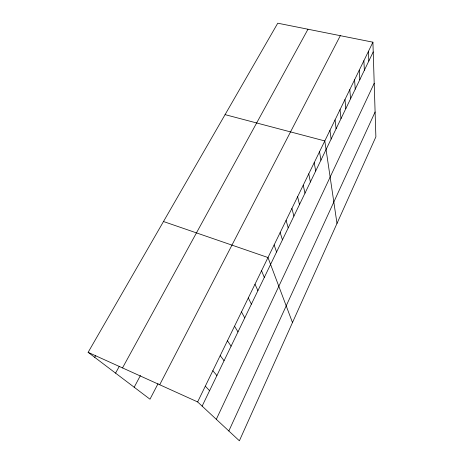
<?xml version="1.0" encoding="UTF-8"?>
<svg xmlns="http://www.w3.org/2000/svg" width="464" height="464" viewBox="0 0 464 464"><rect width="100%" height="100%" fill="white"/><g stroke="black" fill="none" stroke-linecap="round" stroke-linejoin="round"><path stroke-width="0.7" d="M228.833 430.986L375.103 111.992M216.305 419.323L374.199 83.317M202.13 406.128L373.213 51.922M372.911 42.183L375.881 136.834L239.378 440.8L197.635 401.934L372.911 42.183L277.756 23.2L88.119 352.344L149.988 399.202L158.021 383.716M159.709 384.76L340.309 35.676M134.183 387.231L140.424 375.527M122.513 367.917L307.98 29.232M115.559 373.126L119.335 366.27M94.697 357.321L95.729 355.505M225.075 114.637L324.794 140.94L336.986 223.439M163.49 221.525L267.989 257.532L292.482 322.544M88.119 352.344L197.635 401.934M205.308 386.176L209.589 390.688M212.837 370.736L216.897 375.556M220.209 355.598L224.066 360.719M227.435 340.762L231.095 346.167M234.523 326.215L237.986 331.888M241.477 311.947L244.754 317.886M248.292 297.952L251.389 304.14M254.985 284.223L257.909 290.655M261.545 270.75L264.3 277.414M274.125 244.934L276.567 252.022M280.152 232.563L282.448 239.842M286.079 220.4L288.225 227.876M291.897 208.458L293.909 216.114M297.615 196.719L299.495 204.549M303.236 185.182L304.987 193.175M308.763 173.838L310.387 181.998M314.198 162.69L315.7 171.001M319.539 151.722L320.926 160.184M329.962 130.332L331.122 139.072M335.043 119.903L336.098 128.772M340.042 109.637L340.994 118.633M344.967 99.54L345.813 108.651M349.81 89.598L350.558 98.826M354.571 79.814L355.233 89.158M359.264 70.186L359.832 79.634M363.88 60.709L364.362 70.255M368.433 51.371L368.822 61.022"/></g></svg>
